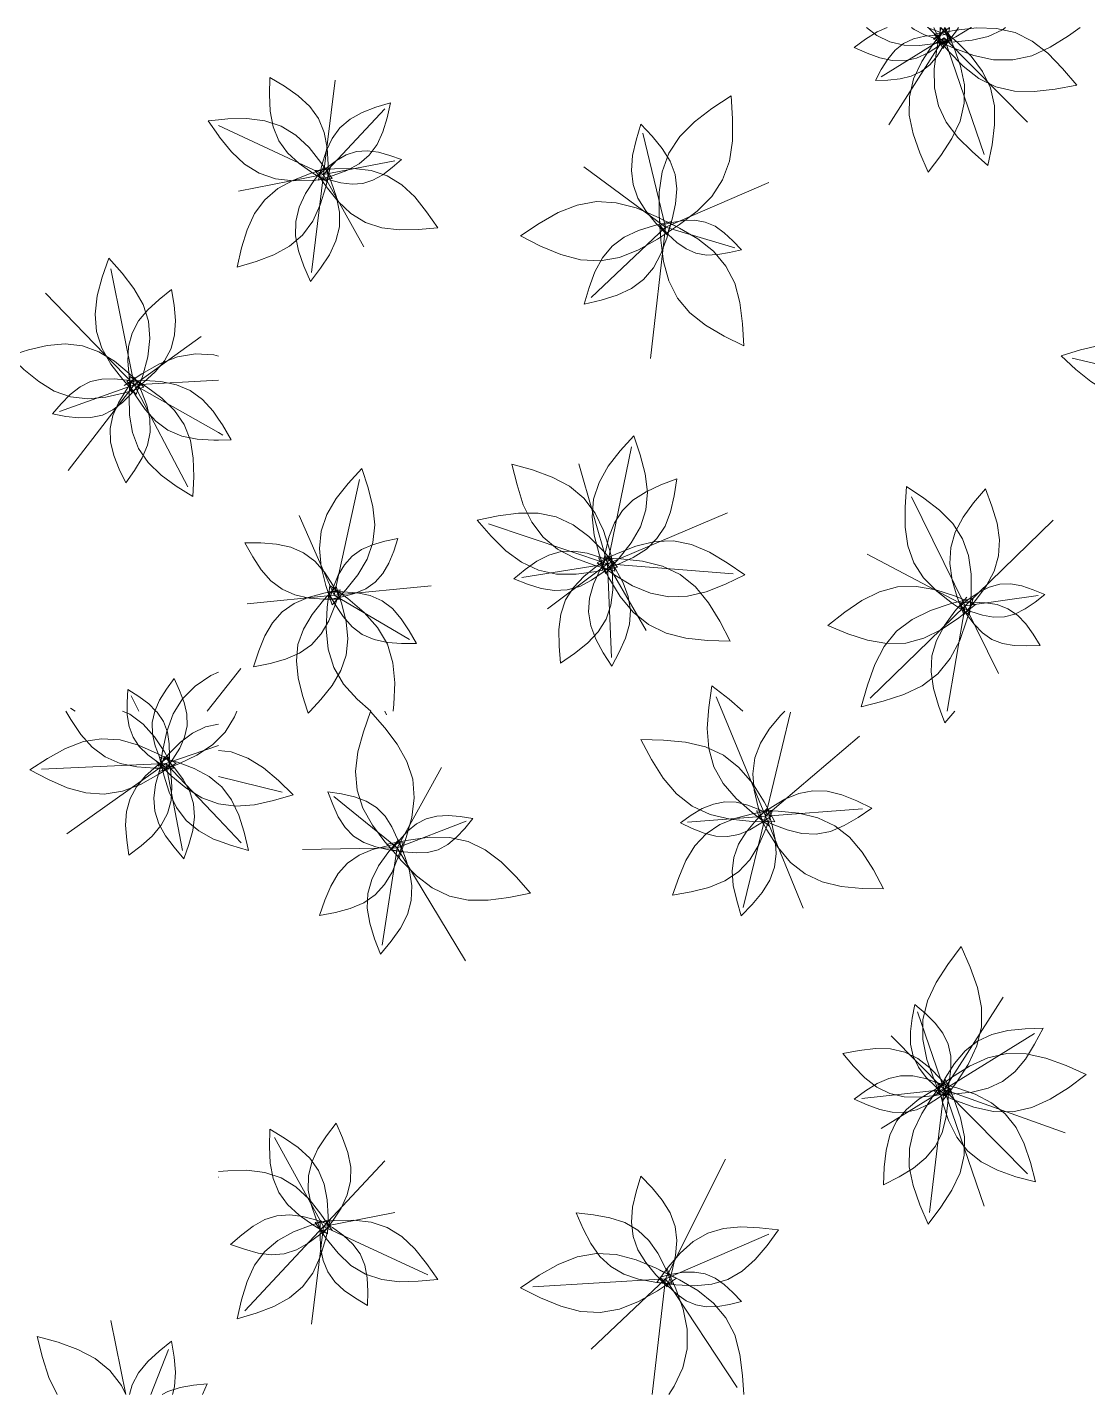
# Model space of a CAD drawing. Header units: metres. Extents: x 0 to 46.1, y -33.1 to 1.9.
# Drawn here: x 33.637 to 35.653, y -3.3 to -0.7 of the extents above; entities that cross this region are included whole.
import ezdxf

# ---------------------------------------------------------------- set-up
doc = ezdxf.new("R2010")
doc.units = ezdxf.units.M
doc.header["$LTSCALE"] = 0.02
doc.layers.add('AB_EXT_MASSIF', color=8, linetype='Continuous', lineweight=9)

msp = doc.modelspace()

# ---------------------------------------------------------------- linework, layer by layer
at = {"layer": 'AB_EXT_MASSIF', "lineweight": 9, "true_color": 0x606060, "transparency": 33554597}
for points in [[(35.3929, -0.7186), (35.3713, -0.7345), (35.3495, -0.7482), (35.3273, -0.7583), (35.3046, -0.7634), (35.2813, -0.7631), (35.2575, -0.758), (35.2333, -0.7491), (35.2089, -0.7382), (35.2305, -0.7224), (35.2523, -0.7086), (35.2713, -0.7)], [(35.3945, -0.7252), (35.3632, -0.731), (35.3328, -0.7345), (35.3038, -0.7338), (35.2769, -0.7276), (35.252, -0.7153), (35.2323, -0.7)], [(35.3823, -0.7008), (35.3982, -0.7375), (35.411, -0.7739), (35.4183, -0.8096), (35.4181, -0.8444), (35.4101, -0.8783), (35.3947, -0.9113), (35.3736, -0.9436), (35.3496, -0.9756), (35.3337, -0.9388), (35.3208, -0.9025), (35.3136, -0.8668), (35.3137, -0.8319), (35.3218, -0.7981), (35.3372, -0.7651), (35.3582, -0.7327), (35.3823, -0.7008)], [(35.3883, -0.7284), (35.3647, -0.722), (35.3425, -0.7143), (35.3227, -0.7042), (35.3175, -0.7)], [(35.3475, -0.7), (35.3685, -0.7077), (35.3929, -0.7186)], [(35.3842, -0.7322), (35.364, -0.7148), (35.3492, -0.7)], [(35.3597, -0.7222), (35.3899, -0.7)], [(35.6383, -0.7), (35.6161, -0.7163), (35.5817, -0.738), (35.5466, -0.7539), (35.5108, -0.7619), (35.474, -0.7616), (35.4364, -0.7535), (35.3982, -0.7394), (35.3597, -0.7222)], [(35.3776, -0.7405), (35.3606, -0.7014), (35.3601, -0.7)], [(35.361, -0.7132), (35.4019, -0.7056), (35.4418, -0.701), (35.4796, -0.7019), (35.5149, -0.7101), (35.5473, -0.7261), (35.5772, -0.7494), (35.6051, -0.7782), (35.632, -0.81), (35.5911, -0.8176), (35.5512, -0.8222), (35.5134, -0.8212), (35.4781, -0.8131), (35.4457, -0.7971), (35.4158, -0.7738), (35.3879, -0.745), (35.361, -0.7132)], [(35.3737, -0.7017), (35.4039, -0.7278), (35.4311, -0.7549), (35.453, -0.7838), (35.468, -0.8151), (35.4754, -0.849), (35.4758, -0.8853), (35.4709, -0.9234), (35.4631, -0.9625), (35.433, -0.9364), (35.4058, -0.9093), (35.3838, -0.8804), (35.3689, -0.8491), (35.3615, -0.8152), (35.3611, -0.7789), (35.366, -0.7408), (35.3737, -0.7017)], [(35.3658, -0.7288), (35.3812, -0.7)], [(35.4965, -0.7), (35.4908, -0.7045), (35.4637, -0.7173), (35.4332, -0.7246), (35.4002, -0.7278), (35.3658, -0.7288)], [(35.3708, -0.7345), (35.3722, -0.7)], [(35.4321, -0.7), (35.4315, -0.7005), (35.4023, -0.7182), (35.3708, -0.7345)], [(35.3731, -0.7), (35.374, -0.7009), (35.3945, -0.7252)], [(35.4074, -0.7), (35.4032, -0.7064), (35.3776, -0.7405)], [(35.3806, -0.7), (35.3822, -0.7048), (35.3883, -0.7284)], [(35.3902, -0.7), (35.3894, -0.7061), (35.3842, -0.7322)], [(35.3899, -0.7139), (35.3786, -0.735), (35.3664, -0.7546), (35.3524, -0.7713), (35.3361, -0.7842), (35.3172, -0.7931), (35.296, -0.7982), (35.2731, -0.8004), (35.2491, -0.8011), (35.2604, -0.78), (35.2726, -0.7604), (35.2866, -0.7437), (35.3029, -0.7308), (35.3218, -0.7219), (35.343, -0.7168), (35.3659, -0.7146), (35.3899, -0.7139)], [(35.38, -0.72), (35.2604, -0.7941)], [(35.38, -0.72), (35.2745, -0.8855)], [(35.38, -0.72), (35.5384, -0.8804)], [(35.38, -0.72), (35.456, -0.9416)], [(34.2077, -0.9939), (34.1795, -0.9771), (34.1535, -0.959), (34.1315, -0.9387), (34.1149, -0.9155), (34.104, -0.889), (34.0984, -0.8597), (34.0969, -0.828), (34.0975, -0.7952), (34.1258, -0.812), (34.1518, -0.8301), (34.1737, -0.8504), (34.1904, -0.8736), (34.2013, -0.9), (34.2069, -0.9294), (34.2084, -0.9611), (34.2077, -0.9939)], [(34.2, -0.98), (34.222, -0.8004)], [(34.8406, -1.0988), (34.8379, -1.0555), (34.8381, -1.0137), (34.8438, -0.9746), (34.8567, -0.9392), (34.8773, -0.9076), (34.9051, -0.8795), (34.9384, -0.8543), (34.9747, -0.8305), (34.9774, -0.8738), (34.9772, -0.9156), (34.9715, -0.9546), (34.9586, -0.9901), (34.938, -1.0217), (34.9102, -1.0497), (34.8769, -1.075), (34.8406, -1.0988)], [(34.1904, -0.9903), (34.1969, -0.962), (34.2049, -0.9352), (34.216, -0.9112), (34.231, -0.8909), (34.2502, -0.8745), (34.2734, -0.8618), (34.2995, -0.8519), (34.3273, -0.8435), (34.3209, -0.8718), (34.3128, -0.8986), (34.3017, -0.9226), (34.2867, -0.9429), (34.2675, -0.9593), (34.2444, -0.972), (34.2182, -0.9819), (34.1904, -0.9903)], [(34.2, -0.98), (34.3163, -0.8552)], [(34, -0.9057), (33.9805, -0.8776), (34, -0.8759)], [(34, -0.8759), (34.018, -0.8742), (34.0543, -0.8734), (34.0883, -0.8775), (34.1194, -0.8878), (34.1473, -0.905), (34.1723, -0.9285), (34.195, -0.9568), (34.2165, -0.9877)], [(34.2, -0.98), (34, -0.8867)], [(34.2165, -0.9877), (34.179, -0.9911), (34.1427, -0.9919), (34.1087, -0.9879), (34.0776, -0.9775), (34.0497, -0.9603), (34.0247, -0.9369), (34.002, -0.9086), (34, -0.9057)], [(34.8535, -1.0947), (34.8319, -1.0721), (34.8127, -1.0489), (34.7977, -1.0247), (34.7884, -0.9991), (34.7852, -0.9721), (34.7875, -0.9437), (34.7942, -0.9143), (34.8032, -0.8844), (34.8248, -0.907), (34.844, -0.9302), (34.859, -0.9544), (34.8683, -0.98), (34.8716, -1.007), (34.8692, -1.0354), (34.8625, -1.0648), (34.8535, -1.0947)], [(34.85, -1.08), (34.8072, -0.9012)], [(34.1888, -0.9822), (34.2065, -0.9667), (34.2245, -0.953), (34.2432, -0.9426), (34.2627, -0.9364), (34.283, -0.9348), (34.3042, -0.9375), (34.3261, -0.9435), (34.3482, -0.9512), (34.3306, -0.9666), (34.3126, -0.9803), (34.2939, -0.9908), (34.2744, -0.997), (34.2541, -0.9985), (34.2329, -0.9958), (34.211, -0.9899), (34.1888, -0.9822)], [(34.2, -0.98), (34.3355, -0.9537)], [(34.2124, -0.9668), (34.2041, -1.0032), (34.1937, -1.0378), (34.1794, -1.0687), (34.1601, -1.0949), (34.1353, -1.116), (34.1054, -1.1324), (34.0717, -1.1452), (34.0359, -1.156), (34.0442, -1.1195), (34.0546, -1.085), (34.0689, -1.054), (34.0882, -1.0278), (34.113, -1.0067), (34.1428, -0.9904), (34.1765, -0.9776), (34.2124, -0.9668)], [(34.2, -0.98), (34.0384, -1.0114)], [(34.2019, -0.9647), (34.2144, -0.994), (34.2246, -1.023), (34.2302, -1.0514), (34.23, -1.0792), (34.2235, -1.1061), (34.2111, -1.1324), (34.1943, -1.1581), (34.175, -1.1835), (34.1625, -1.1542), (34.1523, -1.1252), (34.1467, -1.0967), (34.1469, -1.069), (34.1534, -1.042), (34.1658, -1.0158), (34.1826, -0.9901), (34.2019, -0.9647)], [(34.2, -0.98), (34.1772, -1.166)], [(34.1837, -0.9724), (34.2207, -0.969), (34.2566, -0.9682), (34.2902, -0.9722), (34.321, -0.9824), (34.3485, -0.9994), (34.3732, -1.0226), (34.3957, -1.0506), (34.4169, -1.0811), (34.3799, -1.0845), (34.344, -1.0853), (34.3104, -1.0813), (34.2796, -1.0711), (34.252, -1.0541), (34.2274, -1.0309), (34.2049, -1.0029), (34.1837, -0.9724)], [(34.2, -0.98), (34.2762, -1.1174)], [(34.85, -1.08), (34.695, -0.9651)], [(34.85, -1.08), (35.0463, -0.9948)], [(34.8708, -1.0787), (34.835, -1.1025), (34.799, -1.1231), (34.7627, -1.1375), (34.7259, -1.144), (34.6886, -1.142), (34.6508, -1.132), (34.6126, -1.116), (34.5742, -1.0966), (34.61, -1.0728), (34.646, -1.0523), (34.6823, -1.0379), (34.7191, -1.0314), (34.7564, -1.0334), (34.7942, -1.0434), (34.8324, -1.0594), (34.8708, -1.0787)], [(34.8388, -1.063), (34.8765, -1.0817), (34.9115, -1.1021), (34.9415, -1.1259), (34.965, -1.1539), (34.9816, -1.1865), (34.9916, -1.2235), (34.9967, -1.2637), (34.9991, -1.3057), (34.9614, -1.287), (34.9264, -1.2665), (34.8964, -1.2428), (34.8728, -1.2148), (34.8563, -1.1822), (34.8463, -1.1452), (34.8412, -1.105), (34.8388, -1.063)], [(34.8616, -1.069), (34.8523, -1.1007), (34.8412, -1.1306), (34.827, -1.1571), (34.8085, -1.1792), (34.7854, -1.1965), (34.7582, -1.2093), (34.7277, -1.2187), (34.6955, -1.2263), (34.7049, -1.1946), (34.7159, -1.1647), (34.7302, -1.1382), (34.7487, -1.1161), (34.7717, -1.0988), (34.799, -1.086), (34.8294, -1.0766), (34.8616, -1.069)], [(34.85, -1.08), (34.7088, -1.2137)], [(34.85, -1.08), (34.8214, -1.3295)], [(34.8391, -1.0768), (34.8619, -1.0712), (34.8842, -1.0674), (34.9055, -1.0668), (34.9255, -1.0703), (34.9443, -1.0783), (34.9618, -1.0905), (34.9784, -1.1059), (34.9944, -1.1229), (34.9717, -1.1284), (34.9494, -1.1322), (34.9281, -1.1329), (34.908, -1.1293), (34.8893, -1.1213), (34.8718, -1.1092), (34.8552, -1.0938), (34.8391, -1.0768)], [(34.85, -1.08), (34.982, -1.1192)], [(33.8436, -1.3982), (33.8183, -1.3695), (33.7957, -1.3403), (33.7785, -1.31), (33.7683, -1.2783), (33.7655, -1.2451), (33.7697, -1.2105), (33.7792, -1.1748), (33.7915, -1.1386), (33.8169, -1.1672), (33.8394, -1.1965), (33.8566, -1.2268), (33.8669, -1.2585), (33.8697, -1.2917), (33.8655, -1.3263), (33.856, -1.3619), (33.8436, -1.3982)], [(33.84, -1.38), (33.7957, -1.1593)], [(33.84, -1.38), (33.6712, -1.2057)], [(33.8347, -1.3937), (33.83, -1.3637), (33.8275, -1.3346), (33.829, -1.307), (33.8358, -1.2815), (33.8481, -1.2582), (33.8657, -1.237), (33.8873, -1.2173), (33.9111, -1.1984), (33.9157, -1.2284), (33.9182, -1.2575), (33.9167, -1.285), (33.91, -1.3106), (33.8976, -1.3339), (33.88, -1.3551), (33.8584, -1.3748), (33.8347, -1.3937)], [(33.84, -1.38), (33.9669, -1.2881)], [(33.8579, -1.3842), (33.8216, -1.3953), (33.786, -1.4035), (33.7517, -1.4065), (33.7189, -1.4028), (33.6879, -1.3916), (33.6585, -1.3736), (33.6303, -1.3504), (33.6027, -1.3244), (33.639, -1.3133), (33.6745, -1.3051), (33.7089, -1.302), (33.7417, -1.3058), (33.7727, -1.317), (33.8021, -1.335), (33.8303, -1.3582), (33.8579, -1.3842)], [(33.8206, -1.3811), (33.8541, -1.359), (33.8879, -1.3399), (33.9219, -1.3266), (33.9564, -1.3207), (33.9913, -1.3228), (34, -1.3251)], [(35.8579, -1.3842), (35.8216, -1.3953), (35.786, -1.4035), (35.7517, -1.4065), (35.7189, -1.4028), (35.6879, -1.3916), (35.6585, -1.3736), (35.6303, -1.3504), (35.6027, -1.3244), (35.639, -1.3133), (35.6745, -1.3051), (35.7089, -1.302), (35.7417, -1.3058), (35.7727, -1.317), (35.8021, -1.335), (35.8303, -1.3582), (35.8579, -1.3842)], [(35.84, -1.38), (35.6231, -1.3292)], [(33.8517, -1.3759), (33.8351, -1.3954), (33.8179, -1.4131), (33.7995, -1.4274), (33.7794, -1.4372), (33.7577, -1.4422), (33.7344, -1.4427), (33.7098, -1.4399), (33.6846, -1.4351), (33.7012, -1.4156), (33.7184, -1.3979), (33.7369, -1.3836), (33.7569, -1.3737), (33.7786, -1.3688), (33.802, -1.3682), (33.8265, -1.3711), (33.8517, -1.3759)], [(33.8412, -1.366), (33.8536, -1.3923), (33.8638, -1.4184), (33.8698, -1.4442), (33.8705, -1.4695), (33.8654, -1.4943), (33.855, -1.5186), (33.8404, -1.5426), (33.8237, -1.5663), (33.8113, -1.54), (33.8011, -1.5139), (33.7951, -1.4881), (33.7944, -1.4628), (33.7995, -1.438), (33.8099, -1.4137), (33.8245, -1.3897), (33.8412, -1.366)], [(33.8261, -1.3721), (33.8591, -1.3718), (33.8908, -1.3736), (33.9202, -1.3795), (33.9465, -1.3907), (33.9697, -1.4076), (33.9898, -1.4298), (34, -1.4448)], [(34, -1.4848), (33.9913, -1.4848), (33.9596, -1.483), (33.9302, -1.4771), (33.9039, -1.466), (33.8807, -1.449), (33.8606, -1.4268), (33.8427, -1.4006), (33.8261, -1.3721)], [(33.8316, -1.364), (33.8632, -1.3838), (33.8922, -1.405), (33.9166, -1.4286), (33.9349, -1.4553), (33.9466, -1.4856), (33.9522, -1.5191), (33.9531, -1.555), (33.9515, -1.5922), (33.9199, -1.5724), (33.8909, -1.5513), (33.8665, -1.5277), (33.8482, -1.5009), (33.8365, -1.4707), (33.8309, -1.4372), (33.83, -1.4013), (33.8316, -1.364)], [(33.84, -1.38), (34, -1.3711)], [(33.84, -1.38), (33.698, -1.4304)], [(33.84, -1.38), (33.7143, -1.5425)], [(33.84, -1.38), (33.9419, -1.574)], [(33.84, -1.38), (34, -1.4707)], [(34, -1.4448), (34.0077, -1.456), (34.0243, -1.4845), (34, -1.4848)], [(34, -1.4707), (34.0084, -1.4755)], [(34.7362, -1.7383), (34.7239, -1.7017), (34.7145, -1.6657), (34.7104, -1.6307), (34.7133, -1.5972), (34.7238, -1.5652), (34.7413, -1.5347), (34.7641, -1.5053), (34.7899, -1.4765), (34.8022, -1.5131), (34.8116, -1.5491), (34.8157, -1.5841), (34.8128, -1.6176), (34.8023, -1.6495), (34.7848, -1.6801), (34.762, -1.7095), (34.7362, -1.7383)], [(34.74, -1.72), (34.7856, -1.4974)], [(34.7537, -1.7343), (34.7144, -1.723), (34.6774, -1.7096), (34.6446, -1.6922), (34.6172, -1.6695), (34.5957, -1.6412), (34.5797, -1.6077), (34.5678, -1.5702), (34.5582, -1.5305), (34.5974, -1.5417), (34.6344, -1.5551), (34.6673, -1.5726), (34.6946, -1.5952), (34.7161, -1.6235), (34.7322, -1.657), (34.7441, -1.6946), (34.7537, -1.7343)], [(34.74, -1.72), (34.6851, -1.5299)], [(34.216, -1.7981), (34.2043, -1.7616), (34.1954, -1.7257), (34.1919, -1.691), (34.1953, -1.6578), (34.2061, -1.6262), (34.2239, -1.5962), (34.247, -1.5673), (34.273, -1.539), (34.2847, -1.5756), (34.2936, -1.6115), (34.2971, -1.6462), (34.2937, -1.6794), (34.2829, -1.711), (34.2651, -1.741), (34.242, -1.7699), (34.216, -1.7981)], [(34.22, -1.78), (34.2684, -1.5598)], [(34.7301, -1.7321), (34.7352, -1.7001), (34.7422, -1.6697), (34.7528, -1.6422), (34.768, -1.6185), (34.7882, -1.5988), (34.8131, -1.583), (34.8415, -1.57), (34.8719, -1.5587), (34.8668, -1.5907), (34.8597, -1.6211), (34.8492, -1.6486), (34.8339, -1.6723), (34.8137, -1.692), (34.7888, -1.7078), (34.7604, -1.7208), (34.7301, -1.7321)], [(35.4284, -1.8171), (35.3957, -1.7953), (35.3657, -1.7722), (35.3407, -1.7467), (35.3222, -1.718), (35.3107, -1.6858), (35.3058, -1.6504), (35.3058, -1.6125), (35.3086, -1.5733), (35.3413, -1.5951), (35.3713, -1.6182), (35.3963, -1.6437), (35.4148, -1.6724), (35.4262, -1.7046), (35.4312, -1.74), (35.4311, -1.7779), (35.4284, -1.8171)], [(35.4171, -1.8168), (35.4049, -1.7838), (35.3953, -1.7513), (35.3906, -1.7197), (35.3923, -1.6891), (35.401, -1.6598), (35.416, -1.6316), (35.436, -1.6042), (35.4586, -1.5773), (35.4708, -1.6102), (35.4804, -1.6427), (35.4851, -1.6743), (35.4833, -1.7049), (35.4747, -1.7342), (35.4596, -1.7625), (35.4397, -1.7898), (35.4171, -1.8168)], [(35.42, -1.8), (35.3181, -1.5928)], [(34.22, -1.78), (34.1537, -1.6283)], [(34.7587, -1.7262), (34.7189, -1.7345), (34.68, -1.7398), (34.643, -1.7396), (34.6084, -1.7323), (34.5764, -1.7173), (34.5467, -1.6952), (34.5189, -1.6676), (34.492, -1.6371), (34.5318, -1.6288), (34.5707, -1.6235), (34.6077, -1.6237), (34.6423, -1.631), (34.6743, -1.646), (34.704, -1.6681), (34.7318, -1.6957), (34.7587, -1.7262)], [(34.74, -1.72), (34.9677, -1.6231)], [(35.42, -1.8), (35.5874, -1.6374)], [(34.74, -1.72), (34.5134, -1.6442)], [(34.2328, -1.7875), (34.2022, -1.7874), (34.1727, -1.7852), (34.1455, -1.7794), (34.1211, -1.7686), (34.0999, -1.7526), (34.0814, -1.7317), (34.0652, -1.707), (34.0502, -1.6804), (34.0808, -1.6805), (34.1102, -1.6826), (34.1375, -1.6885), (34.1618, -1.6992), (34.1831, -1.7153), (34.2015, -1.7362), (34.2177, -1.7608), (34.2328, -1.7875)], [(34.2109, -1.7881), (34.2188, -1.7642), (34.2279, -1.7416), (34.2395, -1.7218), (34.2541, -1.7054), (34.2721, -1.6929), (34.2931, -1.6838), (34.3166, -1.6773), (34.3413, -1.6723), (34.3334, -1.6963), (34.3242, -1.7188), (34.3127, -1.7386), (34.2981, -1.755), (34.2801, -1.7676), (34.259, -1.7767), (34.2356, -1.7831), (34.2109, -1.7881)], [(34.7204, -1.7184), (34.7571, -1.7009), (34.7936, -1.6864), (34.8296, -1.6777), (34.865, -1.6765), (34.8997, -1.6834), (34.9339, -1.6978), (34.9675, -1.718), (35.001, -1.7412), (34.9642, -1.7588), (34.9277, -1.7732), (34.8917, -1.7819), (34.8563, -1.7831), (34.8216, -1.7762), (34.7874, -1.7618), (34.7538, -1.7417), (34.7204, -1.7184)], [(34.7534, -1.7178), (34.7317, -1.7357), (34.7096, -1.7514), (34.6869, -1.7632), (34.6634, -1.7698), (34.639, -1.7709), (34.6137, -1.7669), (34.5878, -1.759), (34.5616, -1.7489), (34.5833, -1.7311), (34.6054, -1.7154), (34.6281, -1.7036), (34.6516, -1.6969), (34.676, -1.6958), (34.7013, -1.6998), (34.7272, -1.7078), (34.7534, -1.7178)], [(34.7468, -1.7058), (34.7495, -1.7382), (34.7499, -1.7695), (34.7462, -1.7988), (34.7371, -1.8256), (34.7221, -1.8496), (34.7017, -1.871), (34.6771, -1.8904), (34.6503, -1.9088), (34.6476, -1.8764), (34.6472, -1.8451), (34.6508, -1.8157), (34.66, -1.7889), (34.675, -1.765), (34.6954, -1.7436), (34.7199, -1.7242), (34.7468, -1.7058)], [(34.7394, -1.7053), (34.7557, -1.7309), (34.7697, -1.7566), (34.7793, -1.7825), (34.7834, -1.8086), (34.7814, -1.8349), (34.7738, -1.8615), (34.762, -1.8882), (34.7478, -1.915), (34.7315, -1.8894), (34.7175, -1.8637), (34.7078, -1.8378), (34.7037, -1.8117), (34.7057, -1.7854), (34.7133, -1.7589), (34.7252, -1.7321), (34.7394, -1.7053)], [(34.7225, -1.7089), (34.7653, -1.7105), (34.8064, -1.7149), (34.8442, -1.7244), (34.8778, -1.7406), (34.9068, -1.764), (34.9316, -1.7942), (34.9531, -1.8294), (34.9729, -1.8675), (34.9301, -1.8658), (34.889, -1.8615), (34.8512, -1.852), (34.8176, -1.8358), (34.7885, -1.8123), (34.7638, -1.7822), (34.7422, -1.7469), (34.7225, -1.7089)], [(35.42, -1.8), (35.2336, -1.7016)], [(34.74, -1.72), (34.5769, -1.7464)], [(34.74, -1.72), (34.626, -1.8056)], [(34.74, -1.72), (34.7471, -1.8982)], [(34.74, -1.72), (34.8131, -1.8468)], [(34.74, -1.72), (34.9785, -1.7394)], [(34.1692, -2), (34.1597, -1.9704), (34.1515, -1.937), (34.1482, -1.9046), (34.1513, -1.8737), (34.1615, -1.8443), (34.178, -1.8163), (34.1995, -1.7894), (34.2237, -1.7631)], [(34.2237, -1.7631), (34.2346, -1.7971), (34.2429, -1.8306), (34.2462, -1.8629), (34.243, -1.8938), (34.2329, -1.9232), (34.2163, -1.9512), (34.1948, -1.9781), (34.1747, -2)], [(34.2899, -2), (34.2636, -1.9778), (34.2379, -1.9491), (34.2194, -1.9173), (34.2087, -1.8822), (34.2051, -1.8439), (34.207, -1.8032), (34.2118, -1.7613)], [(34.2118, -1.7613), (34.2459, -1.7862), (34.277, -1.8125), (34.3027, -1.8411), (34.3212, -1.8729), (34.3319, -1.9081), (34.3355, -1.9464), (34.3336, -1.987), (34.3321, -2)], [(34.22, -1.78), (34.4047, -1.7619)], [(35.4397, -1.7972), (35.4075, -1.8227), (35.3748, -1.845), (35.3414, -1.8617), (35.3068, -1.8708), (35.2711, -1.8718), (35.2343, -1.8652), (35.1967, -1.853), (35.1586, -1.8376), (35.1908, -1.8121), (35.2234, -1.7897), (35.2569, -1.7731), (35.2915, -1.764), (35.3272, -1.763), (35.364, -1.7695), (35.4016, -1.7818), (35.4397, -1.7972)], [(35.4086, -1.8016), (35.4273, -1.7869), (35.4462, -1.7739), (35.4656, -1.7643), (35.4856, -1.759), (35.5063, -1.7584), (35.5276, -1.7622), (35.5494, -1.7693), (35.5714, -1.7782), (35.5528, -1.793), (35.5339, -1.806), (35.5145, -1.8156), (35.4945, -1.8209), (35.4738, -1.8214), (35.4525, -1.8177), (35.4307, -1.8106), (35.4086, -1.8016)], [(34.22, -1.78), (34.0546, -1.7962)], [(34.2315, -1.7698), (34.2216, -1.8), (34.21, -1.8284), (34.1954, -1.8535), (34.177, -1.8741), (34.1543, -1.89), (34.1277, -1.9015), (34.0981, -1.9096), (34.0669, -1.9159), (34.0769, -1.8857), (34.0884, -1.8573), (34.103, -1.8322), (34.1214, -1.8116), (34.1441, -1.7957), (34.1707, -1.7842), (34.2003, -1.7761), (34.2315, -1.7698)], [(34.2082, -1.7731), (34.2364, -1.7732), (34.2636, -1.7752), (34.2887, -1.7806), (34.3111, -1.7905), (34.3307, -1.8053), (34.3477, -1.8245), (34.3626, -1.8473), (34.3765, -1.8718), (34.3483, -1.8717), (34.3212, -1.8698), (34.2961, -1.8643), (34.2736, -1.8544), (34.254, -1.8397), (34.237, -1.8204), (34.2221, -1.7977), (34.2082, -1.7731)], [(34.22, -1.78), (34.363, -1.8639)], [(35.4349, -1.7855), (35.4233, -1.8268), (35.4095, -1.8657), (35.3914, -1.9003), (35.3679, -1.9291), (35.3383, -1.9519), (35.3033, -1.9689), (35.264, -1.9816), (35.2224, -1.992), (35.234, -1.9507), (35.2478, -1.9118), (35.2659, -1.8773), (35.2894, -1.8484), (35.319, -1.8257), (35.354, -1.8086), (35.3933, -1.7959), (35.4349, -1.7855)], [(35.3731, -2), (35.3693, -1.9896), (35.3597, -1.9571), (35.355, -1.9255), (35.3567, -1.895), (35.3654, -1.8657), (35.3804, -1.8375), (35.4003, -1.8101), (35.4229, -1.7833)], [(35.4093, -1.7943), (35.4343, -1.7933), (35.4584, -1.794), (35.4809, -1.7978), (35.5012, -1.8057), (35.5192, -1.818), (35.535, -1.8344), (35.5492, -1.8539), (35.5624, -1.8752), (35.5374, -1.8762), (35.5133, -1.8755), (35.4908, -1.8717), (35.4705, -1.8638), (35.4525, -1.8515), (35.4367, -1.8351), (35.4225, -1.8156), (35.4093, -1.7943)], [(35.42, -1.8), (35.5584, -1.7801)], [(35.42, -1.8), (35.2394, -1.9755)], [(35.42, -1.8), (35.3854, -2)], [(35.42, -1.8), (35.4831, -1.9284)], [(34, -1.9733), (34.0427, -1.9192)], [(33.879, -2), (33.8881, -1.9793), (33.901, -1.9586), (33.9157, -1.9381), (33.9263, -1.961), (33.9349, -1.9839), (33.9385, -2)], [(33.9173, -2), (33.9318, -1.9766), (33.9558, -1.9525), (33.9856, -1.9328), (34, -1.9259)], [(33.8266, -2), (33.8263, -1.9836), (33.8276, -1.959), (33.8484, -1.9722), (33.8674, -1.9864), (33.8812, -2)], [(33.8487, -2), (33.8338, -1.9711)], [(33.9789, -2), (34, -1.9733)], [(34.9318, -2), (34.9322, -1.9933), (34.9379, -1.9519), (34.971, -1.9773), (34.9968, -2)], [(34.9577, -2), (34.9467, -1.9733)], [(33.9149, -2.1087), (33.8793, -2.1087), (33.8449, -2.1064), (33.8132, -2.0997), (33.7847, -2.0873), (33.7598, -2.0688), (33.7382, -2.0445), (33.7191, -2.0159), (33.7101, -2)], [(33.7275, -2), (33.7185, -1.9948)], [(33.8174, -2), (33.8317, -2.0062), (33.8566, -2.0248), (33.8782, -2.049), (33.8973, -2.0777), (33.9149, -2.1087)], [(33.9054, -2.1106), (33.8847, -2.0973), (33.8656, -2.0832), (33.8496, -2.0674), (33.8377, -2.0496), (33.8302, -2.0295), (33.8267, -2.0073), (33.8266, -2)], [(33.8988, -2.1122), (33.8883, -2.0892), (33.8797, -2.0664), (33.8746, -2.0439), (33.8742, -2.0219), (33.8788, -2.0004), (33.879, -2)], [(33.8812, -2), (33.8834, -2.0022), (33.8953, -2.02), (33.9029, -2.0401), (33.9064, -2.0622), (33.9067, -2.086), (33.9054, -2.1106)], [(33.8882, -2.1149), (33.8938, -2.0761), (33.9016, -2.0392), (33.9139, -2.0056), (33.9173, -2)], [(33.9385, -2), (33.94, -2.0063), (33.9404, -2.0283), (33.9357, -2.0499), (33.9264, -2.0709), (33.9136, -2.0917), (33.8988, -2.1122)], [(34.0347, -2), (34.0305, -2.0114), (34.0126, -2.0404), (34, -2.0531)], [(34.1747, -2), (34.1706, -2.0044), (34.1692, -2)], [(34.3438, -2.2795), (34.3167, -2.2487), (34.2927, -2.2172), (34.2744, -2.1847), (34.2635, -2.1506), (34.2607, -2.115), (34.2653, -2.0779), (34.2756, -2.0398), (34.289, -2.0009), (34.3161, -2.0318), (34.3401, -2.0632), (34.3585, -2.0958), (34.3694, -2.1298), (34.3722, -2.1654), (34.3676, -2.2025), (34.3572, -2.2407), (34.3438, -2.2795)], [(34.3161, -2), (34.3194, -2.0076)], [(35.0477, -2.2187), (35.0146, -2.1933), (34.9844, -2.1667), (34.9597, -2.1379), (34.9421, -2.1062), (34.9322, -2.0712), (34.9295, -2.0334), (34.9318, -2)], [(35.04, -2.2), (34.9577, -2)], [(35.0361, -2.2163), (35.0262, -2.1831), (35.0189, -2.1506), (35.0164, -2.1192), (35.0201, -2.0893), (35.0305, -2.0611), (35.0471, -2.0344), (35.0685, -2.0088), (35.0769, -2)], [(35.4004, -2), (35.3815, -2.0225), (35.3731, -2)], [(33.8855, -2.105), (33.9062, -2.0811), (33.9276, -2.0595), (33.9505, -2.0421), (33.9753, -2.0302), (34, -2.0248)], [(35.04, -2.2), (35.0879, -2.0024)], [(33.9195, -2.0991), (33.8856, -2.1209), (33.8517, -2.1397), (33.8174, -2.1527), (33.7829, -2.1583), (33.7479, -2.1559), (33.7126, -2.146), (33.6771, -2.1305), (33.6414, -2.1119), (33.6753, -2.0901), (33.7092, -2.0713), (33.7435, -2.0583), (33.778, -2.0527), (33.813, -2.0551), (33.8482, -2.0649), (33.8838, -2.0805), (33.9195, -2.0991)], [(34, -2.0531), (33.9886, -2.0646), (33.9588, -2.0843), (33.9247, -2.1005), (33.8882, -2.1149)], [(35.04, -2.2), (35.2191, -2.0477)], [(33.9, -2.1), (34, -2.0656)], [(34, -2.0749), (34.024, -2.0779), (34.0557, -2.0896), (34.0856, -2.1083), (34.1142, -2.1323), (34.1421, -2.1592), (34.1049, -2.1702), (34.0685, -2.1782), (34.0333, -2.181), (34, -2.1768)], [(35.0578, -2.211), (35.0146, -2.2099), (34.9731, -2.206), (34.9347, -2.1969), (34.9006, -2.1809), (34.871, -2.1576), (34.8457, -2.1275), (34.8235, -2.0922), (34.803, -2.0541), (34.8463, -2.0552), (34.8878, -2.0591), (34.9261, -2.0682), (34.9602, -2.0841), (34.9898, -2.1074), (35.0152, -2.1375), (35.0374, -2.1728), (35.0578, -2.211)], [(33.9, -2.1), (33.6637, -2.1108)], [(33.9, -2.1), (33.7117, -2.2336)], [(33.9053, -2.0869), (33.9095, -2.1158), (33.9116, -2.1439), (33.9099, -2.1704), (33.9032, -2.195), (33.891, -2.2173), (33.8739, -2.2377), (33.8529, -2.2564), (33.8298, -2.2744), (33.8256, -2.2455), (33.8235, -2.2174), (33.8252, -2.1908), (33.8319, -2.1663), (33.8441, -2.1439), (33.8612, -2.1236), (33.8822, -2.1048), (33.9053, -2.0869)], [(33.8974, -2.0864), (33.9162, -2.108), (33.9328, -2.13), (33.9454, -2.1528), (33.9529, -2.1765), (33.9547, -2.2014), (33.9514, -2.2272), (33.944, -2.2538), (33.9345, -2.2808), (33.9157, -2.2592), (33.8991, -2.2372), (33.8865, -2.2144), (33.879, -2.1906), (33.8772, -2.1658), (33.8806, -2.14), (33.8879, -2.1134), (33.8974, -2.0864)], [(34, -2.1768), (33.9999, -2.1768), (33.9682, -2.1651), (33.9383, -2.1464), (33.9097, -2.1224), (33.8818, -2.0955)], [(33.8882, -2.0876), (33.9222, -2.0975), (33.9542, -2.1093), (33.9826, -2.1245), (34, -2.1391)], [(34, -2.2467), (33.9909, -2.2434), (33.9625, -2.2281), (33.9388, -2.2084), (33.9203, -2.1838), (33.9065, -2.1546), (33.8964, -2.122), (33.8882, -2.0876)], [(33.9, -2.1), (33.9315, -2.2652)], [(33.9, -2.1), (34, -2.2052)], [(34, -2.1244), (34.1213, -2.1541)], [(34.34, -2.26), (34.424, -2.1077)], [(34, -2.1391), (34.0063, -2.1443), (34.0248, -2.1689), (34.0386, -2.1981), (34.0487, -2.2306), (34.0569, -2.2651), (34.0229, -2.2552), (34, -2.2467)], [(34.3499, -2.268), (34.3239, -2.264), (34.299, -2.2585), (34.2765, -2.25), (34.2571, -2.2378), (34.241, -2.2214), (34.228, -2.2012), (34.2173, -2.1781), (34.2078, -2.1535), (34.2339, -2.1575), (34.2587, -2.163), (34.2812, -2.1715), (34.3007, -2.1837), (34.3168, -2.2001), (34.3298, -2.2203), (34.3405, -2.2434), (34.3499, -2.268)], [(35.0248, -2.2012), (35.0507, -2.1833), (35.0769, -2.1678), (35.1033, -2.1568), (35.1303, -2.1516), (35.1577, -2.1526), (35.1855, -2.1595), (35.2137, -2.1708), (35.2421, -2.1845), (35.2161, -2.2024), (35.19, -2.2179), (35.1635, -2.2289), (35.1366, -2.2341), (35.1092, -2.2331), (35.0813, -2.2262), (35.0532, -2.2149), (35.0248, -2.2012)], [(34.34, -2.26), (34.2192, -2.1626)], [(35.0522, -2.1991), (35.0314, -2.2134), (35.0105, -2.2258), (34.9893, -2.2346), (34.9678, -2.2388), (34.9458, -2.2379), (34.9236, -2.2324), (34.901, -2.2233), (34.8783, -2.2124), (34.8991, -2.1981), (34.92, -2.1857), (34.9412, -2.1769), (34.9627, -2.1727), (34.9846, -2.1735), (35.0069, -2.179), (35.0295, -2.1881), (35.0522, -2.1991)], [(34, -2.2052), (34.0434, -2.2509)], [(34.3292, -2.2642), (34.3441, -2.2455), (34.3598, -2.2285), (34.3766, -2.2147), (34.395, -2.205), (34.4152, -2.1998), (34.4369, -2.1987), (34.4599, -2.2008), (34.4835, -2.2045), (34.4685, -2.2232), (34.4529, -2.2402), (34.4361, -2.254), (34.4177, -2.2637), (34.3975, -2.2689), (34.3758, -2.27), (34.3528, -2.2679), (34.3292, -2.2642)], [(34.34, -2.26), (34.4711, -2.2093)], [(35.0533, -2.1887), (35.0413, -2.2227), (35.0275, -2.2546), (35.0104, -2.2827), (34.989, -2.3056), (34.9629, -2.3231), (34.9325, -2.3355), (34.8987, -2.3439), (34.8632, -2.3503), (34.8752, -2.3163), (34.889, -2.2844), (34.9061, -2.2563), (34.9275, -2.2334), (34.9536, -2.2159), (34.9841, -2.2036), (35.0178, -2.1951), (35.0533, -2.1887)], [(35.04, -2.2), (34.8922, -2.2113)], [(35.0435, -2.1857), (35.0521, -2.2148), (35.0585, -2.2434), (35.0607, -2.2709), (35.0575, -2.2971), (35.0484, -2.3219), (35.0338, -2.3453), (35.015, -2.3678), (34.994, -2.3897), (34.9854, -2.3606), (34.979, -2.3321), (34.9768, -2.3045), (34.98, -2.2783), (34.9891, -2.2535), (35.0037, -2.2301), (35.0225, -2.2076), (35.0435, -2.1857)], [(35.04, -2.2), (34.998, -2.3734)], [(35.0231, -2.1896), (35.0641, -2.1906), (35.1035, -2.1943), (35.1398, -2.203), (35.1722, -2.2181), (35.2002, -2.2402), (35.2243, -2.2687), (35.2453, -2.3022), (35.2647, -2.3384), (35.2237, -2.3373), (35.1843, -2.3336), (35.148, -2.325), (35.1156, -2.3099), (35.0876, -2.2878), (35.0635, -2.2592), (35.0425, -2.2258), (35.0231, -2.1896)], [(35.04, -2.2), (35.2247, -2.1859)], [(35.04, -2.2), (35.112, -2.375)], [(34.34, -2.26), (34.1601, -2.2636)], [(34.3511, -2.2503), (34.3413, -2.2791), (34.3301, -2.3062), (34.3159, -2.3301), (34.2981, -2.3497), (34.2763, -2.3647), (34.2508, -2.3755), (34.2224, -2.383), (34.1925, -2.3888), (34.2023, -2.36), (34.2135, -2.3329), (34.2277, -2.309), (34.2455, -2.2894), (34.2673, -2.2744), (34.2928, -2.2636), (34.3212, -2.2561), (34.3511, -2.2503)], [(34.3424, -2.2447), (34.354, -2.2745), (34.3632, -2.3038), (34.3679, -2.3324), (34.3668, -2.3602), (34.3594, -2.3869), (34.3462, -2.4128), (34.3285, -2.4379), (34.3084, -2.4627), (34.2968, -2.433), (34.2876, -2.4036), (34.2829, -2.375), (34.284, -2.3473), (34.2914, -2.3205), (34.3046, -2.2947), (34.3223, -2.2695), (34.3424, -2.2447)], [(34.34, -2.26), (34.3111, -2.4453)], [(34.3209, -2.2535), (34.3617, -2.2453), (34.4015, -2.2402), (34.4394, -2.2406), (34.4748, -2.2483), (34.5075, -2.2638), (34.5377, -2.2867), (34.566, -2.3151), (34.5933, -2.3466), (34.5525, -2.3547), (34.5127, -2.3599), (34.4748, -2.3595), (34.4394, -2.3518), (34.4067, -2.3362), (34.3765, -2.3133), (34.3482, -2.2849), (34.3209, -2.2535)], [(34.34, -2.26), (34.4697, -2.4748)], [(35.3776, -2.7405), (35.3606, -2.7014), (35.3469, -2.6626), (35.3392, -2.6246), (35.3394, -2.5875), (35.348, -2.5514), (35.3644, -2.5162), (35.3868, -2.4818), (35.4124, -2.4477), (35.4293, -2.4869), (35.443, -2.5256), (35.4507, -2.5636), (35.4506, -2.6007), (35.442, -2.6368), (35.4256, -2.672), (35.4032, -2.7064), (35.3776, -2.7405)], [(35.38, -2.72), (35.492, -2.5442)], [(35.3842, -2.7322), (35.364, -2.7148), (35.3458, -2.6967), (35.3312, -2.6773), (35.3212, -2.6564), (35.3162, -2.6338), (35.3159, -2.6095), (35.3192, -2.584), (35.3244, -2.5579), (35.3446, -2.5753), (35.3628, -2.5934), (35.3774, -2.6128), (35.3874, -2.6337), (35.3924, -2.6563), (35.3927, -2.6806), (35.3894, -2.7061), (35.3842, -2.7322)], [(35.38, -2.72), (35.3292, -2.5718)], [(35.38, -2.72), (35.2791, -2.6179)], [(35.3658, -2.7288), (35.382, -2.6984), (35.3996, -2.6703), (35.4197, -2.6463), (35.4432, -2.6277), (35.4703, -2.6149), (35.5007, -2.6076), (35.5337, -2.6044), (35.5681, -2.6034), (35.5519, -2.6338), (35.5344, -2.662), (35.5143, -2.686), (35.4908, -2.7045), (35.4637, -2.7173), (35.4332, -2.7246), (35.4002, -2.7278), (35.3658, -2.7288)], [(35.38, -2.72), (35.5519, -2.6135)], [(35.3945, -2.7252), (35.3632, -2.731), (35.3328, -2.7345), (35.3038, -2.7338), (35.2769, -2.7276), (35.252, -2.7153), (35.2292, -2.6975), (35.2078, -2.6755), (35.1873, -2.6512), (35.2186, -2.6454), (35.2491, -2.6419), (35.278, -2.6426), (35.305, -2.6488), (35.3298, -2.6611), (35.3526, -2.6788), (35.374, -2.7009), (35.3945, -2.7252)], [(35.3597, -2.7222), (35.3937, -2.6972), (35.4281, -2.6754), (35.4632, -2.6596), (35.499, -2.6515), (35.5358, -2.6519), (35.5734, -2.66), (35.6116, -2.674), (35.6501, -2.6913), (35.6161, -2.7163), (35.5817, -2.738), (35.5466, -2.7539), (35.5108, -2.7619), (35.474, -2.7616), (35.4364, -2.7535), (35.3982, -2.7394), (35.3597, -2.7222)], [(35.3929, -2.7186), (35.3713, -2.7345), (35.3495, -2.7482), (35.3273, -2.7583), (35.3046, -2.7634), (35.2813, -2.7631), (35.2575, -2.758), (35.2333, -2.7491), (35.2089, -2.7382), (35.2305, -2.7224), (35.2523, -2.7086), (35.2745, -2.6986), (35.2972, -2.6935), (35.3205, -2.6937), (35.3443, -2.6988), (35.3685, -2.7077), (35.3929, -2.7186)], [(35.3823, -2.7008), (35.3982, -2.7375), (35.411, -2.7739), (35.4183, -2.8096), (35.4181, -2.8444), (35.4101, -2.8783), (35.3947, -2.9113), (35.3736, -2.9436), (35.3496, -2.9756), (35.3337, -2.9388), (35.3208, -2.9025), (35.3136, -2.8668), (35.3137, -2.8319), (35.3218, -2.7981), (35.3372, -2.7651), (35.3582, -2.7327), (35.3823, -2.7008)], [(35.38, -2.72), (35.2236, -2.7366)], [(35.38, -2.72), (35.2604, -2.7941)], [(35.3887, -2.7064), (35.3873, -2.7397), (35.3838, -2.7717), (35.3763, -2.8012), (35.3636, -2.8273), (35.3453, -2.8499), (35.3218, -2.8691), (35.2943, -2.8858), (35.2646, -2.9011), (35.266, -2.8677), (35.2695, -2.8358), (35.2769, -2.8063), (35.2896, -2.7802), (35.308, -2.7576), (35.3315, -2.7384), (35.359, -2.7217), (35.3887, -2.7064)], [(35.38, -2.72), (35.3522, -2.9536)], [(35.367, -2.7068), (35.404, -2.7168), (35.4389, -2.7289), (35.47, -2.7449), (35.496, -2.7657), (35.5166, -2.792), (35.5321, -2.8233), (35.5438, -2.8584), (35.5533, -2.8955), (35.5163, -2.8855), (35.4814, -2.8734), (35.4503, -2.8575), (35.4243, -2.8366), (35.4037, -2.8103), (35.3882, -2.779), (35.3765, -2.7439), (35.367, -2.7068)], [(35.38, -2.72), (35.5384, -2.8804)], [(35.38, -2.72), (35.6103, -2.8022)], [(35.38, -2.72), (35.456, -2.9416)], [(34.2077, -2.9939), (34.1795, -2.9771), (34.1535, -2.959), (34.1315, -2.9387), (34.1149, -2.9155), (34.104, -2.889), (34.0984, -2.8597), (34.0969, -2.828), (34.0975, -2.7952), (34.1258, -2.812), (34.1518, -2.8301), (34.1737, -2.8504), (34.1904, -2.8736), (34.2013, -2.9), (34.2069, -2.9294), (34.2084, -2.9611), (34.2077, -2.9939)], [(34.1982, -2.9948), (34.1861, -2.9665), (34.1763, -2.9385), (34.1708, -2.911), (34.171, -2.8842), (34.1773, -2.8582), (34.1892, -2.8328), (34.2055, -2.808), (34.2241, -2.7835), (34.2362, -2.8118), (34.246, -2.8398), (34.2515, -2.8673), (34.2513, -2.8941), (34.245, -2.9201), (34.2331, -2.9454), (34.2168, -2.9703), (34.1982, -2.9948)], [(34.2, -2.98), (34.1064, -2.8111)], [(34.2, -2.98), (34.3163, -2.8552)], [(34.85, -3.08), (34.964, -2.8519)], [(34, -2.8759), (34.018, -2.8742), (34.0543, -2.8734), (34.0883, -2.8775), (34.1194, -2.8878), (34.1473, -2.905), (34.1723, -2.9285), (34.195, -2.9568), (34.2165, -2.9877)], [(34.8535, -3.0947), (34.8319, -3.0721), (34.8127, -3.0489), (34.7977, -3.0247), (34.7884, -2.9991), (34.7852, -2.9721), (34.7875, -2.9437), (34.7942, -2.9143), (34.8032, -2.8844), (34.8248, -2.907), (34.844, -2.9302), (34.859, -2.9544), (34.8683, -2.98), (34.8716, -3.007), (34.8692, -3.0354), (34.8625, -3.0648), (34.8535, -3.0947)], [(34, -2.8867), (33.9993, -2.8864)], [(34.2133, -2.9774), (34.1922, -2.9959), (34.1708, -3.0122), (34.1485, -3.0246), (34.1253, -3.032), (34.101, -3.0339), (34.0757, -3.0307), (34.0497, -3.0236), (34.0232, -3.0144), (34.0443, -2.9959), (34.0658, -2.9796), (34.088, -2.9671), (34.1112, -2.9598), (34.1355, -2.9579), (34.1608, -2.9611), (34.1869, -2.9682), (34.2133, -2.9774)], [(34.2, -2.98), (34.3355, -2.9537)], [(34.8628, -3.0895), (34.8301, -3.0858), (34.799, -3.0802), (34.7706, -3.0708), (34.7459, -3.0565), (34.725, -3.037), (34.7078, -3.0126), (34.6933, -2.9844), (34.6804, -2.9543), (34.713, -2.9579), (34.7441, -2.9636), (34.7725, -2.9729), (34.7973, -2.9872), (34.8181, -3.0067), (34.8353, -3.0312), (34.8498, -3.0593), (34.8628, -3.0895)], [(34.2124, -2.9668), (34.2041, -3.0032), (34.1937, -3.0378), (34.1794, -3.0687), (34.1601, -3.0949), (34.1353, -3.116), (34.1054, -3.1324), (34.0717, -3.1452), (34.0359, -3.156), (34.0442, -3.1195), (34.0546, -3.085), (34.0689, -3.054), (34.0882, -3.0278), (34.113, -3.0067), (34.1428, -2.9904), (34.1765, -2.9776), (34.2124, -2.9668)], [(34.2, -2.98), (34.05, -3.1408)], [(34.2, -2.98), (34.1772, -3.166)], [(34.1837, -2.9724), (34.2207, -2.969), (34.2566, -2.9682), (34.2902, -2.9722), (34.321, -2.9824), (34.3485, -2.9994), (34.3732, -3.0226), (34.3957, -3.0506), (34.4169, -3.0811), (34.3799, -3.0845), (34.344, -3.0853), (34.3104, -3.0813), (34.2796, -3.0711), (34.252, -3.0541), (34.2274, -3.0309), (34.2049, -3.0029), (34.1837, -2.9724)], [(34.1937, -2.9687), (34.2167, -2.9824), (34.2379, -2.9971), (34.2557, -3.0136), (34.2693, -3.0325), (34.2781, -3.054), (34.2827, -3.0779), (34.2839, -3.1036), (34.2834, -3.1304), (34.2604, -3.1167), (34.2392, -3.102), (34.2214, -3.0855), (34.2078, -3.0666), (34.199, -3.045), (34.1944, -3.0211), (34.1932, -2.9954), (34.1937, -2.9687)], [(34.2, -2.98), (34.3983, -3.0724)], [(34.8338, -3.087), (34.8554, -3.0577), (34.8781, -3.0309), (34.9029, -3.0089), (34.9303, -2.993), (34.9606, -2.9838), (34.9936, -2.9808), (35.0287, -2.9825), (35.0648, -2.9868), (35.0432, -3.0161), (35.0205, -3.0429), (34.9958, -3.0649), (34.9684, -3.0808), (34.938, -3.09), (34.905, -3.093), (34.87, -3.0913), (34.8338, -3.087)], [(34.85, -3.08), (35.0463, -2.9948)], [(34.8708, -3.0787), (34.835, -3.1025), (34.799, -3.1231), (34.7627, -3.1375), (34.7259, -3.144), (34.6886, -3.142), (34.6508, -3.132), (34.6126, -3.116), (34.5742, -3.0966), (34.61, -3.0728), (34.646, -3.0523), (34.6823, -3.0379), (34.7191, -3.0314), (34.7564, -3.0334), (34.7942, -3.0434), (34.8324, -3.0594), (34.8708, -3.0787)], [(34.8388, -3.063), (34.8765, -3.0817), (34.9115, -3.1021), (34.9415, -3.1259), (34.965, -3.1539), (34.9816, -3.1865), (34.9916, -3.2235), (34.9967, -3.2637), (34.9988, -3.3)], [(34.8391, -3.0768), (34.8619, -3.0712), (34.8842, -3.0674), (34.9055, -3.0668), (34.9255, -3.0703), (34.9443, -3.0783), (34.9618, -3.0905), (34.9784, -3.1059), (34.9944, -3.1229), (34.9717, -3.1284), (34.9494, -3.1322), (34.9281, -3.1329), (34.908, -3.1293), (34.8893, -3.1213), (34.8718, -3.1092), (34.8552, -3.0938), (34.8391, -3.0768)], [(34.8524, -3.0595), (34.8695, -3.0986), (34.8834, -3.1374), (34.8912, -3.1754), (34.8913, -3.2126), (34.8828, -3.2488), (34.8665, -3.2841), (34.8563, -3.3)], [(34.85, -3.08), (34.598, -3.0952)], [(34.85, -3.08), (34.7088, -3.2137)], [(34.85, -3.08), (34.8247, -3.3)], [(34.85, -3.08), (34.9863, -3.2863)], [(33.8239, -3.3), (33.7957, -3.1593)], [(33.6933, -3.3), (33.6774, -3.2673), (33.6653, -3.2294), (33.6554, -3.1893), (33.6951, -3.2005), (33.7325, -3.2139), (33.7658, -3.2314), (33.7936, -3.2541), (33.8154, -3.2826), (33.8239, -3.3)], [(33.8309, -3.3), (33.8358, -3.2815), (33.8481, -3.2582), (33.8657, -3.237), (33.8873, -3.2173), (33.9111, -3.1984), (33.9157, -3.2284), (33.9182, -3.2575), (33.9167, -3.285), (33.9127, -3.3)], [(33.8713, -3.3), (33.905, -3.214)], [(33.8929, -3.3), (33.9039, -3.2938), (33.927, -3.2865), (33.9523, -3.2821), (33.9788, -3.2795), (33.9697, -3.3)]]:
    msp.add_lwpolyline(points, dxfattribs=at)

doc.saveas('drawing.dxf')
